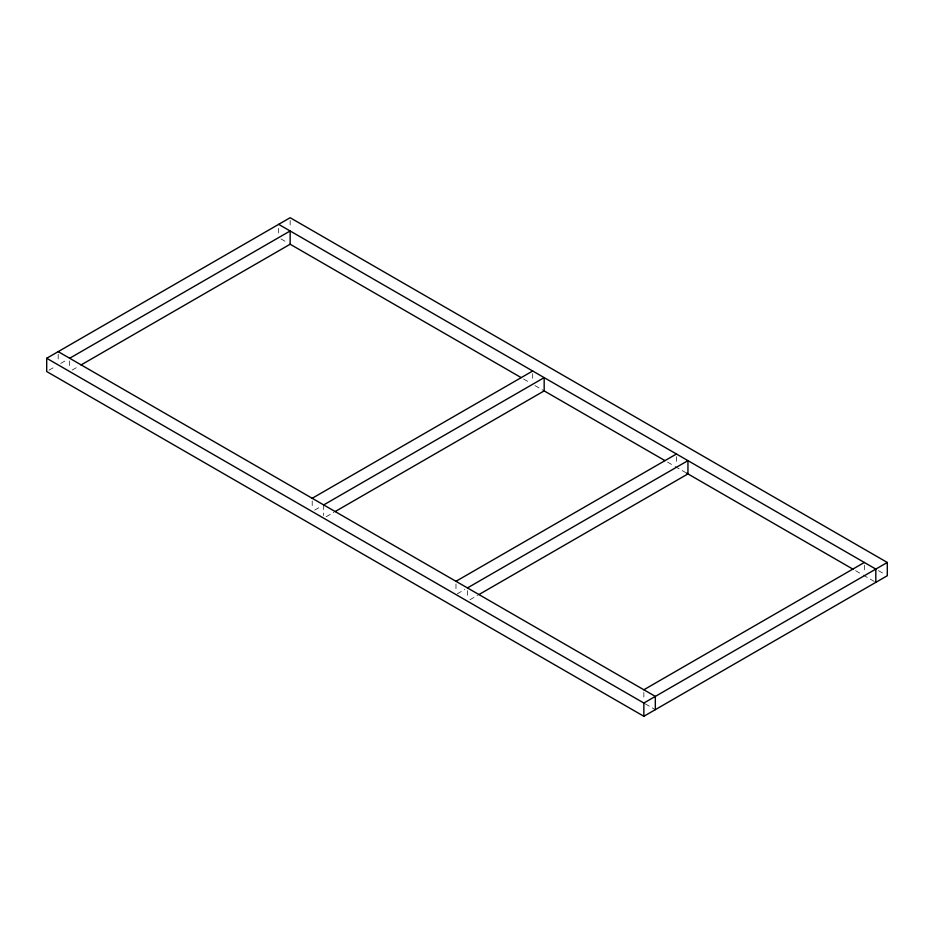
<?xml version="1.0" encoding="UTF-8"?>
<svg xmlns="http://www.w3.org/2000/svg" width="934" height="934" viewBox="0 0 934 934"><rect width="100%" height="100%" fill="white"/><g stroke="black" fill="none" stroke-linecap="round" stroke-linejoin="round"><path stroke-width="0.7" stroke-dasharray="4.67 3.5" d="M49 370.203L55.888 366.221M60.698 363.443L67.003 359.812M72.187 370.074L78.491 366.432M314.723 510.104L321.016 506.462M326.199 516.724L333.765 512.369M457.24 593.837L464.793 589.471M469.977 599.733L477.543 595.367M878.462 570.627L884.778 574.27M280.971 238.929L287.859 242.91M523.589 379.006L529.905 382.648M534.948 385.567L543.016 390.225M667.506 462.096L673.823 465.739M675.084 466.475L685.649 472.569M855.614 570.697L861.93 574.34M863.191 575.075L874.668 581.695M645.231 703.827L654.185 708.999M864.335 565.128L864.335 573.079M676.461 456.656L676.461 464.618M643.853 692.421L643.853 700.372M532.684 373.647L532.684 381.609M467.455 590.58L467.455 598.542M455.979 583.948L455.979 591.911M323.689 504.92L323.689 515.533M312.201 500.951L312.201 508.902M290.147 220.366L290.147 228.316M278.671 228.316L278.671 236.279M69.665 360.921L69.665 368.872M58.188 354.29L58.188 362.252"/><path stroke-width="1.4" d="M46.7 358.271L290.147 217.715L887.3 562.466L887.3 575.729L643.853 716.285L46.7 371.534L46.7 358.271L643.853 703.033L887.3 562.466M69.665 358.271L290.147 230.967L290.147 244.229L81.001 364.984M312.201 498.289L532.684 370.996M323.689 504.92L544.172 377.628L544.172 390.891L335.026 511.634M455.979 581.298L676.461 454.006M467.455 587.93L687.949 460.637L687.949 473.9L478.803 594.643M643.853 689.771L864.335 562.466M278.671 224.347L875.812 569.098L875.812 582.361M290.03 244.159L521.067 377.546M543.786 390.669L664.985 460.637M686.443 473.036L853.092 569.238M58.188 351.639L655.329 696.402L655.329 709.653M643.853 703.033L643.853 716.285"/></g></svg>
